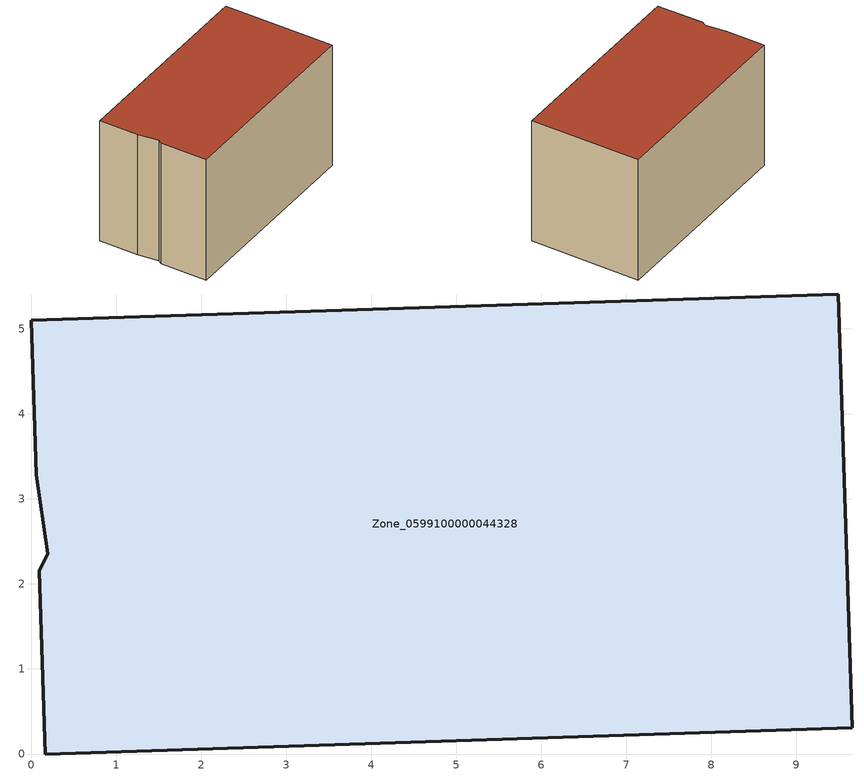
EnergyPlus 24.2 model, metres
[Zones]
Zone_0599100000044328
 floor ground (C_G): 0.2,2.35 0.06,3.28 0,5.1 9.49,5.41 9.66,0.31 0.17,0 0.1,2.15 z0
 wall outside (C_F): 0.17,0 9.66,0.31 9.49,5.41 0,5.1 0.06,3.28 0.2,2.35 0.1,2.15 0.17,0 z0:5.94
 roof outside (C_R): 0.06,3.28 0.2,2.35 0.1,2.15 0.17,0 9.66,0.31 9.49,5.41 0,5.1 z5.94
[BUILDING]
Pand.0599100000044328: North Axis=0; Terrain=City; Loads Convergence Tolerance Value=0.04; Temperature Convergence Tolerance Value=0.4; Solar Distribution=FullExterior; Maximum Number of Warmup Days=25; Minimum Number of Warmup Days=1
[Site:Location]
Rotterdam.The.Hague.AP_ZH_NLD Design_Conditions: Latitude=51.96; Longitude=4.45; Time Zone=1; Elevation=-4.5
[SITE:GROUNDTEMPERATURE:BUILDINGSURFACE]
18, 18, 18, 18, 18, 18, 18, 18, 18, 18, 18, 18
[MATERIAL] Thermal Absorptance=0.9; Solar Absorptance=0.7; Visible Absorptance=0.7
Name | Roughness | Thickness | Conductivity | Density | Specific Heat
G.TI.1975-1991 | MediumSmooth | 0.15 | 0.288461 | 540 | 1210
F.TI.1975-1991 | Rough | 0.3 | 0.230769 | 1920 | 840
R.TI.1975-1991 | MediumRough | 0.2 | 0.153846 | 1500 | 1000
[CONSTRUCTION]
C_G: G.TI.1975-1991
C_F: F.TI.1975-1991
C_R: R.TI.1975-1991
[ZONE]
Zone_0599100000044328: Type=1; Multiplier=1; Ceiling Height=Autocalculate; Volume=Autocalculate; Floor Area=autocalculate; Part of Total Floor Area=Yes
[ZONEINFILTRATION:DESIGNFLOWRATE]
Infil_Zone_0599100000044328: Zone or ZoneList or Space or SpaceList=Zone_0599100000044328; Schedule=AlwaysOn; Design Flow Rate Calculation Method=Flow/Area; Flow Rate per Floor Area=0.003; Constant Term Coefficient=1; Temperature Term Coefficient=0; Velocity Term Coefficient=0; Velocity Squared Term Coefficient=0
[HVACTEMPLATE:ZONE:IDEALLOADSAIRSYSTEM]
Zone_0599100000044328: Maximum Heating Supply Air Temperature=50; Minimum Cooling Supply Air Temperature=13; Maximum Heating Supply Air Humidity Ratio=0.0156; Minimum Cooling Supply Air Humidity Ratio=0.0077; Heating Limit=NoLimit; Cooling Limit=NoLimit; Dehumidification Control Type=ConstantSensibleHeatRatio; Cooling Sensible Heat Ratio=0.7; Dehumidification Setpoint=60; Humidification Control Type=None; Humidification Setpoint=30; Outdoor Air Method=None; Outdoor Air Flow Rate per Person=0.00944; Outdoor Air Flow Rate per Zone Floor Area=0; Outdoor Air Flow Rate per Zone=0; Demand Controlled Ventilation Type=None; Outdoor Air Economizer Type=NoEconomizer; Heat Recovery Type=None; Sensible Heat Recovery Effectiveness=0.7; Latent Heat Recovery Effectiveness=0.65
[ZONECONTROL:THERMOSTAT]
ThermostatControl_Zone_0599100000044328: Zone or ZoneList=Zone_0599100000044328; Control Type Schedule=DualSetpointControlType; Control 1=Thermostat_Zone_0599100000044328; Temperature Difference Between Cutout And Setpoint=0
[THERMOSTATSETPOINT:DUALSETPOINT]
Thermostat_Zone_0599100000044328: Heating Setpoint Temperature Schedule=HeatingSetpoint_Zone_0599100000044328; Cooling Setpoint Temperature Schedule=CoolingSetpoint_Zone_0599100000044328
[SCHEDULE:COMPACT]
HeatingSetpoint_Zone_0599100000044328: Through: 12/31, For: AllDays, Until: 24:00, 21
CoolingSetpoint_Zone_0599100000044328: Through: 12/31, For: AllDays, Until: 24:00, 24
DualSetpointControlType: Through: 12/31, For: AllDays, Until: 24:00, 4
AlwaysOn: Through: 12/31, For: AllDays, Until: 24:00, 1
